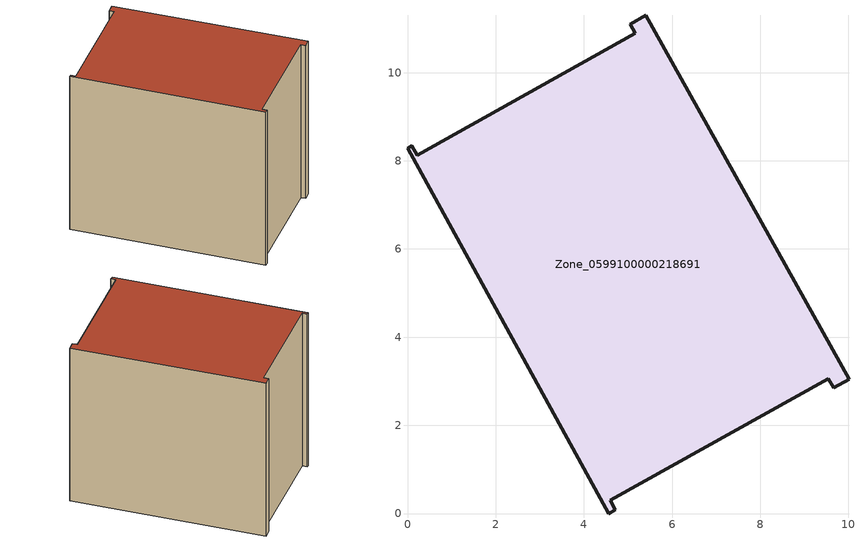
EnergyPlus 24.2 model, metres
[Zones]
Zone_0599100000218691
 floor ground (C_G): 5.16,10.89 5.05,11.1 5.4,11.3 10.01,3.05 9.66,2.85 9.54,3.06 4.6,0.3 4.72,0.08 4.56,0 0,8.28 0.1,8.34 0.22,8.13 z0
 wall outside (C_F): 4.56,0 4.72,0.08 4.6,0.3 9.54,3.06 9.66,2.85 10.01,3.05 5.4,11.3 5.05,11.1 5.16,10.89 0.22,8.13 0.1,8.34 0,8.28 4.56,0 z0:8.35
 roof outside (C_R): 0.22,8.13 0.1,8.34 0,8.28 4.56,0 4.72,0.08 4.6,0.3 9.54,3.06 9.66,2.85 10.01,3.05 5.4,11.3 5.05,11.1 5.16,10.89 z8.35
[BUILDING]
Pand.0599100000218691: North Axis=0; Terrain=City; Loads Convergence Tolerance Value=0.04; Temperature Convergence Tolerance Value=0.4; Solar Distribution=FullExterior; Maximum Number of Warmup Days=25; Minimum Number of Warmup Days=1
[Site:Location]
Rotterdam.The.Hague.AP_ZH_NLD Design_Conditions: Latitude=51.96; Longitude=4.45; Time Zone=1; Elevation=-4.5
[SITE:GROUNDTEMPERATURE:BUILDINGSURFACE]
18, 18, 18, 18, 18, 18, 18, 18, 18, 18, 18, 18
[MATERIAL] Thermal Absorptance=0.9; Solar Absorptance=0.7; Visible Absorptance=0.7
Name | Roughness | Thickness | Conductivity | Density | Specific Heat
G.TI.1965-1974 | MediumSmooth | 0.15 | 0.882353 | 540 | 1210
F.TI.1965-1974 | Rough | 0.3 | 0.697674 | 1920 | 840
R.TI.1965-1974 | MediumRough | 0.2 | 0.232558 | 1500 | 1000
[CONSTRUCTION]
C_G: G.TI.1965-1974
C_F: F.TI.1965-1974
C_R: R.TI.1965-1974
[ZONE]
Zone_0599100000218691: Type=1; Multiplier=1; Ceiling Height=Autocalculate; Volume=Autocalculate; Floor Area=autocalculate; Part of Total Floor Area=Yes
[ZONEINFILTRATION:DESIGNFLOWRATE]
Infil_Zone_0599100000218691: Zone or ZoneList or Space or SpaceList=Zone_0599100000218691; Schedule=AlwaysOn; Design Flow Rate Calculation Method=Flow/Area; Flow Rate per Floor Area=0.003; Constant Term Coefficient=1; Temperature Term Coefficient=0; Velocity Term Coefficient=0; Velocity Squared Term Coefficient=0
[HVACTEMPLATE:ZONE:IDEALLOADSAIRSYSTEM]
Zone_0599100000218691: Maximum Heating Supply Air Temperature=50; Minimum Cooling Supply Air Temperature=13; Maximum Heating Supply Air Humidity Ratio=0.0156; Minimum Cooling Supply Air Humidity Ratio=0.0077; Heating Limit=NoLimit; Cooling Limit=NoLimit; Dehumidification Control Type=ConstantSensibleHeatRatio; Cooling Sensible Heat Ratio=0.7; Dehumidification Setpoint=60; Humidification Control Type=None; Humidification Setpoint=30; Outdoor Air Method=None; Outdoor Air Flow Rate per Person=0.00944; Outdoor Air Flow Rate per Zone Floor Area=0; Outdoor Air Flow Rate per Zone=0; Demand Controlled Ventilation Type=None; Outdoor Air Economizer Type=NoEconomizer; Heat Recovery Type=None; Sensible Heat Recovery Effectiveness=0.7; Latent Heat Recovery Effectiveness=0.65
[ZONECONTROL:THERMOSTAT]
ThermostatControl_Zone_0599100000218691: Zone or ZoneList=Zone_0599100000218691; Control Type Schedule=DualSetpointControlType; Control 1=Thermostat_Zone_0599100000218691; Temperature Difference Between Cutout And Setpoint=0
[THERMOSTATSETPOINT:DUALSETPOINT]
Thermostat_Zone_0599100000218691: Heating Setpoint Temperature Schedule=HeatingSetpoint_Zone_0599100000218691; Cooling Setpoint Temperature Schedule=CoolingSetpoint_Zone_0599100000218691
[SCHEDULE:COMPACT]
HeatingSetpoint_Zone_0599100000218691: Through: 12/31, For: AllDays, Until: 24:00, 21
CoolingSetpoint_Zone_0599100000218691: Through: 12/31, For: AllDays, Until: 24:00, 24
DualSetpointControlType: Through: 12/31, For: AllDays, Until: 24:00, 4
AlwaysOn: Through: 12/31, For: AllDays, Until: 24:00, 1
